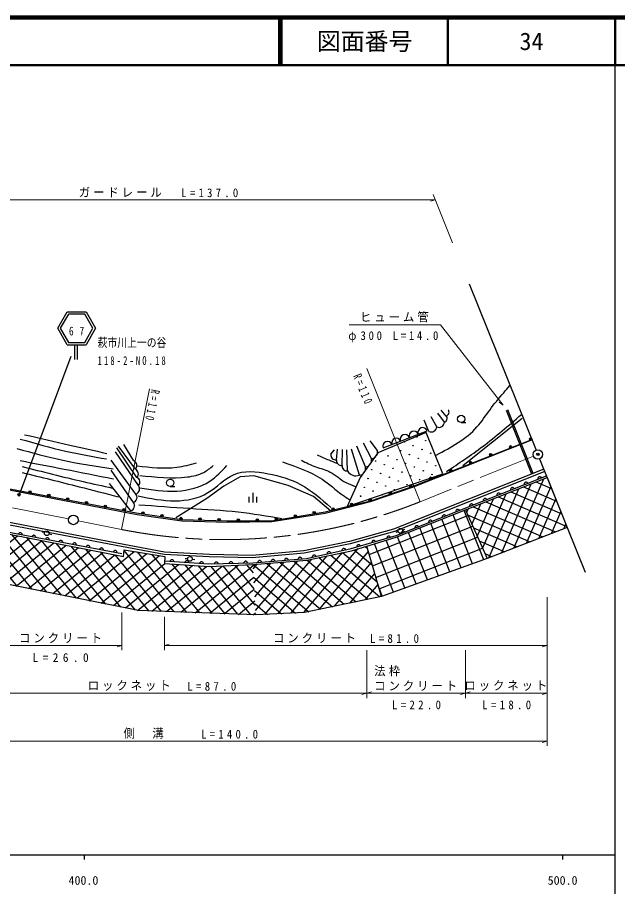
# Model space of a CAD drawing. Units: millimetres, scale not verified. Extents: x 40000 to 680000, y 20000 to 380000.
# Drawn here: x 454030 to 579500, y 198357 to 380000 of the extents above; entities that cross this region are included whole.
import ezdxf
from ezdxf.enums import TextEntityAlignment as Align

# ---------------------------------------------------------------- set-up
doc = ezdxf.new("R2010")
doc.units = ezdxf.units.MM
doc.header["$LTSCALE"] = 1000
doc.header["$PDMODE"] = 32
doc.header["$PDSIZE"] = 500
doc.linetypes.add('CHAIN', pattern=[18.5, 12, -1.5, 3.5, -1.5])
for name, color, linetype, lineweight in [('M-BGD', 7, 'Continuous', 25), ('M-BMK', 2, 'CHAIN', 13), ('M-BMK-SRVR', 3, 'Continuous', 25), ('M-STR-HTXT', 7, 'Continuous', 13), ('M-STR-STRC', 7, 'Continuous', 25), ('M-TTL', 2, 'Continuous', 140), ('M-TTL-BAND', 7, 'Continuous', 25), ('M-TTL-LINE', 7, 'Continuous', 50)]:
    doc.layers.add(name, color=color, linetype=linetype, lineweight=lineweight)
doc.layers.add('M-OTRS', color=6, linetype='Continuous')
doc.layers.add('M-TTL-TXT', color=7, linetype='Continuous')
doc.styles.add('ＭＳ ゴシック', font='')
doc.styles.get('ＭＳ ゴシック').set_extended_font_data('MS Gothic')

msp = doc.modelspace()

# ---------------------------------------------------------------- hatches: boundary and pattern name
at = {"layer": 'M-BGD'}
h = msp.add_hatch(dxfattribs=at)
h.set_pattern_fill('USER', color=256, style=0, pattern_type=2)
h.set_pattern_definition([(246.64918, (108317, 716438), (1836.1904, -792.72), []), (336.64918, (108317, 716438), (792.72, 1836.1904), [])])
h.paths.add_polyline_path([(547675, 277079), (564758, 283860), (568964, 273412), (552228, 266901)])
h = msp.add_hatch(dxfattribs=at)
h.set_pattern_fill('USER', color=256, style=0, pattern_type=2)
h.set_pattern_definition([(21.56066, (102614, 702006), (-918.715, 2325.073), []), (291.56066, (102614, 702006), (2325.073, 918.715), [])])
h.paths.add_polyline_path([(527061, 269512), (533243, 271377), (547675, 277079), (552228, 266901), (530134, 259014)])
h = msp.add_hatch(dxfattribs=at)
h.set_pattern_fill('USER', color=256, style=0, pattern_type=2)
h.set_pattern_definition([(309.2894, (98587, 644982), (1547.9146, 1266.4756), []), (39.2894, (98587, 644982), (-1266.4756, 1547.9146), [])])
h.paths.add_polyline_path([(440944, 275417), (449857, 273808), (449485, 272570), (476219, 267349), (476361, 268763), (484843, 267349), (484772, 265865), (494103, 265229), (503282, 265653), (503847, 255121), (479319, 256040), (440965, 263744), (438986, 266572)])
h = msp.add_hatch(dxfattribs=at)
h.set_pattern_fill('USER', color=256, style=0, pattern_type=2)
h.set_pattern_definition([(49.67846, (97809, 683273), (-1524.8503, 1294.153), []), (139.67846, (97809, 683273), (-1294.153, -1524.8503), [])])
h.paths.add_polyline_path([(527061, 269512), (523841, 268551), (514510, 266572), (503282, 265653), (503847, 255121), (514046, 255615), (530134, 259014)])

# ---------------------------------------------------------------- linework, layer by layer
for p, q in [((543694, 296694), (542599, 297920)), ((561833, 284671), (556566, 297980)), ((541679, 294416), (540497, 296519)), ((543300, 295380), (541898, 297307)), ((559580, 296177), (547159, 286281)), ((561554, 284560), (556287, 297870)), ((540059, 293452), (539095, 295818)), ((546795, 295321), (547795, 295321)), ((530479, 290028), (539667, 293629)), ((478385, 287320), (476282, 290737)), ((528028, 287787), (526392, 290999)), ((529283, 289510), (527794, 291525)), ((561388, 291658), (536907, 282069)), ((561667, 291768), (561388, 291658)), ((479348, 282151), (474530, 289247)), ((479027, 283874), (474793, 290036)), ((478706, 285597), (475143, 290386)), ((519559, 288722), (520348, 289598)), ((520727, 287554), (520961, 289773)), ((521895, 286386), (522012, 289685)), ((523063, 285218), (522888, 289598)), ((525516, 284342), (523852, 289773)), ((526772, 286064), (524991, 290386)), ((478823, 280399), (473654, 287495)), ((478860, 276370), (429048, 285817)), ((478297, 278647), (473654, 285393)), ((477771, 276895), (473304, 282589)), ((485973, 281965), (486973, 281965)), ((536907, 282069), (527835, 278910)), ((502420, 279843), (502420, 278643)), ((503220, 280643), (503220, 278643)), ((504020, 279843), (504020, 278643)), ((527835, 278910), (518381, 276628)), ((488423, 274997), (478860, 276370)), ((518381, 276628), (507136, 274737)), ((497877, 274737), (488423, 274997)), ((507136, 274737), (497877, 274737)), ((450413, 272767), (475865, 267986)), ((533591, 272545), (533117, 272386)), ((534529, 272891), (534992, 273079)), ((459689, 272331), (459205, 272456)), ((460655, 272074), (461138, 271942)), ((489598, 266845), (489098, 266856)), ((490594, 266771), (491090, 266708))]:
    msp.add_line(p, q, dxfattribs=at)
for points in [[(539445, 293277), (529371, 288985), (525691, 283816), (522976, 277771), (542950, 284604)], [(527061, 269512), (533243, 271377), (547675, 277079), (552228, 266901), (530134, 259014)]]:
    msp.add_lwpolyline(points, close=True, dxfattribs=at)
for points in [[(429078, 285698), (479092, 276117), (488427, 274766), (498008, 274520), (507220, 274643), (518398, 276363), (527856, 278819), (536845, 281890), (561587, 291738)], [(564072, 285565), (532669, 273022), (523466, 270487), (513887, 268515), (503079, 267575), (494158, 267763), (484759, 268233), (474805, 270111), (427288, 279220)], [(564258, 285101), (532828, 272547), (523583, 270000), (513960, 268019), (503096, 267075), (494141, 267264), (484700, 267735), (474711, 269620), (427194, 278729)], [(484780, 266436), (494082, 265790), (503255, 266048), (514496, 266953), (523798, 269020), (533230, 271733), (564609, 284231)], [(519577, 276794), (515960, 279865), (510636, 282186), (503470, 284233), (500604, 283960), (497191, 282049), (493642, 279456), (487158, 275429)], [(547675, 277079), (564758, 283860), (568964, 273412), (552228, 266901)], [(563554, 283811), (563489, 283888), (563415, 283945), (563311, 283989), (563219, 284004), (563118, 283999), (562999, 283951), (562922, 283886), (562865, 283812), (562820, 283708), (562805, 283616), (562811, 283515)], [(557849, 281538), (557784, 281616), (557710, 281672), (557606, 281717), (557514, 281732), (557413, 281726), (557294, 281679), (557216, 281614), (557160, 281539), (557115, 281436), (557100, 281343), (557106, 281242)], [(560702, 282675), (560636, 282752), (560562, 282808), (560458, 282853), (560366, 282868), (560265, 282862), (560146, 282815), (560069, 282750), (560012, 282676), (559968, 282572), (559953, 282480), (559958, 282379)], [(554996, 280402), (554931, 280480), (554857, 280536), (554753, 280581), (554661, 280596), (554560, 280590), (554441, 280543), (554364, 280477), (554307, 280403), (554262, 280299), (554247, 280207), (554253, 280106)], [(549291, 278130), (549226, 278207), (549152, 278264), (549048, 278309), (548956, 278324), (548855, 278318), (548736, 278270), (548658, 278205), (548602, 278131), (548557, 278027), (548542, 277935), (548548, 277834)], [(552144, 279266), (552078, 279343), (552004, 279400), (551900, 279445), (551808, 279460), (551707, 279454), (551588, 279407), (551511, 279341), (551454, 279267), (551410, 279163), (551395, 279071), (551400, 278970)], [(546438, 276994), (546373, 277071), (546299, 277128), (546195, 277172), (546103, 277187), (546002, 277182), (545883, 277134), (545806, 277069), (545749, 276995), (545704, 276891), (545689, 276799), (545695, 276698)], [(503847, 255121), (479319, 256040), (440965, 263744), (438986, 266572), (440944, 275417)], [(440944, 275417), (449857, 273808), (449485, 272570), (476219, 267349), (476361, 268763), (484843, 267349), (484772, 265865), (494103, 265229), (503282, 265653)], [(540733, 274722), (540668, 274799), (540593, 274855), (540490, 274900), (540397, 274915), (540296, 274909), (540178, 274862), (540100, 274797), (540044, 274723), (539999, 274619), (539984, 274527), (539990, 274426)], [(543586, 275858), (543520, 275935), (543446, 275992), (543342, 276036), (543250, 276051), (543149, 276046), (543030, 275998), (542953, 275933), (542896, 275859), (542852, 275755), (542837, 275663), (542842, 275562)], [(535028, 272449), (534962, 272527), (534888, 272583), (534784, 272628), (534692, 272643), (534591, 272637), (534472, 272590), (534395, 272524), (534338, 272450), (534294, 272346), (534279, 272254), (534284, 272153)], [(537880, 273585), (537815, 273663), (537741, 273719), (537637, 273764), (537545, 273779), (537444, 273773), (537325, 273726), (537248, 273661), (537191, 273586), (537146, 273483), (537131, 273390), (537137, 273289)], [(455048, 271896), (455035, 271996), (455002, 272084), (454938, 272177), (454869, 272239), (454780, 272288), (454654, 272312), (454554, 272298), (454467, 272266), (454373, 272202), (454311, 272132), (454262, 272044)], [(457876, 271365), (457863, 271465), (457830, 271553), (457766, 271646), (457697, 271708), (457608, 271757), (457482, 271781), (457382, 271767), (457295, 271735), (457201, 271671), (457139, 271601), (457090, 271513)], [(460704, 270834), (460691, 270934), (460658, 271022), (460594, 271115), (460525, 271177), (460436, 271226), (460310, 271250), (460210, 271236), (460123, 271204), (460029, 271140), (459967, 271070), (459918, 270982)], [(463532, 270303), (463519, 270403), (463486, 270491), (463422, 270584), (463353, 270646), (463264, 270695), (463138, 270719), (463038, 270705), (462951, 270672), (462857, 270609), (462795, 270539), (462746, 270450)], [(528898, 270487), (528841, 270571), (528773, 270634), (528674, 270689), (528584, 270713), (528482, 270717), (528359, 270682), (528276, 270625), (528212, 270556), (528158, 270457), (528134, 270367), (528129, 270266)], [(532042, 271392), (531985, 271475), (531917, 271539), (531818, 271593), (531727, 271617), (531626, 271622), (531503, 271586), (531420, 271529), (531356, 271461), (531302, 271362), (531278, 271272), (531273, 271170)], [(466360, 269772), (466347, 269872), (466314, 269959), (466250, 270053), (466181, 270115), (466092, 270164), (465966, 270187), (465866, 270174), (465779, 270141), (465685, 270077), (465623, 270008), (465574, 269919)], [(469188, 269240), (469175, 269341), (469142, 269428), (469078, 269522), (469009, 269584), (468920, 269633), (468794, 269656), (468694, 269643), (468607, 269610), (468513, 269546), (468451, 269477), (468402, 269388)], [(472016, 268709), (472003, 268810), (471970, 268897), (471906, 268990), (471837, 269052), (471748, 269102), (471622, 269125), (471522, 269111), (471435, 269079), (471341, 269015), (471279, 268945), (471230, 268857)], [(503282, 265653), (514511, 266572), (523841, 268551), (527061, 269512)], [(522638, 268762), (522586, 268849), (522522, 268917), (522426, 268977), (522338, 269007), (522237, 269017), (522112, 268990), (522026, 268938), (521958, 268873), (521897, 268778), (521868, 268689), (521857, 268589)], [(525754, 269583), (525697, 269666), (525629, 269730), (525530, 269785), (525440, 269809), (525339, 269813), (525216, 269777), (525132, 269720), (525069, 269652), (525014, 269553), (524990, 269463), (524986, 269362)], [(474844, 268178), (474831, 268278), (474798, 268366), (474734, 268459), (474665, 268521), (474576, 268570), (474450, 268594), (474350, 268580), (474263, 268548), (474169, 268484), (474107, 268414), (474058, 268326)], [(513489, 266872), (513450, 266965), (513396, 267041), (513309, 267114), (513226, 267156), (513128, 267180), (513000, 267170), (512907, 267130), (512831, 267076), (512758, 266990), (512716, 266906), (512692, 266808)], [(516437, 267384), (516385, 267471), (516320, 267539), (516225, 267599), (516136, 267629), (516036, 267639), (515911, 267611), (515824, 267559), (515756, 267495), (515696, 267400), (515666, 267311), (515656, 267211)], [(519537, 268073), (519485, 268160), (519421, 268228), (519326, 268288), (519237, 268318), (519137, 268328), (519012, 268301), (518925, 268248), (518857, 268184), (518796, 268089), (518767, 268000), (518756, 267900)], [(486729, 266301), (486704, 266399), (486662, 266482), (486588, 266567), (486511, 266621), (486418, 266659), (486290, 266668), (486192, 266643), (486109, 266600), (486023, 266526), (485970, 266450), (485931, 266356)], [(489830, 266085), (489805, 266183), (489763, 266266), (489688, 266352), (489612, 266405), (489518, 266444), (489391, 266453), (489293, 266427), (489210, 266385), (489124, 266311), (489071, 266234), (489032, 266141)], [(492931, 265870), (492906, 265968), (492863, 266051), (492789, 266136), (492713, 266190), (492619, 266228), (492491, 266237), (492393, 266212), (492310, 266170), (492225, 266095), (492172, 266019), (492133, 265925)], [(496011, 265844), (495976, 265939), (495926, 266018), (495844, 266096), (495763, 266141), (495666, 266171), (495538, 266167), (495443, 266132), (495364, 266082), (495286, 266000), (495241, 265919), (495211, 265822)], [(499069, 265931), (499034, 266026), (498984, 266104), (498902, 266182), (498820, 266228), (498723, 266257), (498596, 266253), (498500, 266219), (498422, 266168), (498344, 266086), (498298, 266005), (498269, 265908)], [(502126, 266017), (502092, 266112), (502042, 266190), (501959, 266268), (501878, 266314), (501781, 266343), (501653, 266339), (501558, 266305), (501480, 266255), (501402, 266172), (501356, 266091), (501327, 265994)], [(505059, 266194), (505020, 266287), (504965, 266363), (504879, 266436), (504796, 266477), (504697, 266502), (504570, 266491), (504477, 266452), (504401, 266397), (504327, 266311), (504286, 266228), (504262, 266129)], [(507869, 266420), (507830, 266513), (507775, 266589), (507689, 266662), (507606, 266703), (507507, 266728), (507380, 266717), (507287, 266678), (507211, 266624), (507138, 266537), (507096, 266454), (507072, 266356)], [(510679, 266646), (510640, 266739), (510586, 266815), (510499, 266888), (510416, 266930), (510318, 266954), (510190, 266943), (510097, 266904), (510021, 266850), (509948, 266763), (509906, 266680), (509882, 266582)], [(530134, 259014), (514046, 255615), (503847, 255121)]]:
    msp.add_lwpolyline(points, dxfattribs=at)
for centre, radius in [((546795, 296081), 760), ((534917, 291273), 50), ((537539, 292333), 50), ((539380, 291551), 50), ((561297, 291891), 250), ((561297, 291891), 150), ((561297, 291891), 50), ((532294, 290213), 50), ((534135, 289432), 50), ((536758, 290492), 50), ((538599, 289710), 50), ((540440, 288929), 50), ((552940, 288618), 250), ((557118, 290255), 250), ((557118, 290255), 150), ((557118, 290255), 50), ((528890, 287313), 50), ((531513, 288372), 50), ((533354, 287591), 50), ((535976, 288651), 50), ((537817, 287869), 50), ((539658, 287088), 50), ((548762, 286981), 250), ((548762, 286981), 150), ((548762, 286981), 50), ((552940, 288618), 150), ((552940, 288618), 50), ((528109, 285472), 50), ((530731, 286531), 50), ((532572, 285750), 50), ((535195, 286810), 50), ((537036, 286028), 50), ((538877, 285247), 50), ((541499, 286306), 50), ((544584, 285345), 250), ((544584, 285345), 150), ((544584, 285345), 50), ((485973, 282725), 760), ((527327, 283631), 50), ((529950, 284690), 50), ((531791, 283909), 50), ((534413, 284969), 50), ((536254, 284187), 50), ((538095, 283406), 50), ((540406, 283708), 250), ((540406, 283708), 150), ((540406, 283708), 50), ((540718, 284465), 50), ((526546, 281790), 50), ((529168, 282849), 50), ((531010, 282068), 50), ((533632, 283128), 50), ((535473, 282346), 50), ((536228, 282097), 250), ((536228, 282097), 150), ((536228, 282097), 50), ((456661, 280835), 250), ((456661, 280835), 150), ((456661, 280835), 50), ((460599, 280088), 250), ((460599, 280088), 150), ((460599, 280088), 50), ((525765, 279949), 50), ((528387, 281008), 50), ((530228, 280227), 50), ((531991, 280622), 250), ((531991, 280622), 150), ((531991, 280622), 50), ((532851, 281287), 50), ((464537, 279341), 250), ((464537, 279341), 150), ((464537, 279341), 50), ((468475, 278594), 250), ((468475, 278594), 150), ((468475, 278594), 50), ((472413, 277847), 250), ((472413, 277847), 150), ((523880, 278212), 250), ((523880, 278212), 150), ((523880, 278212), 50), ((527753, 279146), 250), ((527776, 279153), 250), ((527753, 279146), 150), ((527776, 279153), 150), ((527753, 279146), 50), ((527776, 279153), 50), ((472413, 277847), 50), ((476351, 277100), 250), ((476351, 277100), 150), ((476351, 277100), 50), ((480288, 276417), 250), ((480288, 276417), 150), ((480288, 276417), 50), ((484256, 275848), 250), ((516072, 276493), 250), ((516072, 276493), 150), ((516072, 276493), 50), ((519984, 277272), 250), ((519984, 277272), 150), ((519984, 277272), 50), ((484256, 275848), 150), ((484256, 275848), 50), ((488224, 275279), 250), ((488224, 275279), 150), ((488224, 275279), 50), ((492199, 275143), 250), ((492199, 275143), 150), ((492199, 275143), 50), ((496206, 275033), 250), ((496206, 275033), 150), ((496206, 275033), 50), ((500207, 274987), 250), ((500207, 274987), 150), ((500207, 274987), 50), ((504215, 274987), 250), ((504215, 274987), 150), ((504215, 274987), 50), ((508167, 275163), 250), ((508167, 275163), 150), ((508167, 275163), 50), ((512120, 275828), 250), ((512120, 275828), 150), ((512120, 275828), 50), ((460173, 272205), 500), ((534066, 272703), 500), ((490098, 266834), 500)]:
    msp.add_circle(centre, radius, dxfattribs=at)
for centre, radius, start, end in [((543399, 297499), 858, 290.17065, 36.43086), ((543004, 296185), 858, 290.17065, 36.43086), ((538765, 293276), 1000, 21.40395, 201.40395), ((540508, 294542), 1178, 247.60539, 353.86559), ((542128, 295506), 1178, 247.60539, 353.86559), ((535041, 291816), 1000, 21.40395, 201.40395), ((536903, 292546), 1000, 21.40395, 201.40395), ((531410, 290393), 1000, 21.40395, 201.40395), ((533226, 291105), 950, 21.40395, 201.40395), ((527939, 289171), 1386, 273.65616, 14.17369), ((477899, 286338), 1095, 317.43091, 63.6911), ((520581, 288576), 1032, 171.8699, 278.1301), ((521749, 287408), 1032, 171.8699, 278.1301), ((526683, 287448), 1386, 273.65616, 14.17369), ((478220, 284615), 1095, 317.43091, 63.6911), ((522917, 286240), 1032, 171.8699, 278.1301), ((524776, 286141), 1946, 208.34027, 292.35208), ((525428, 285725), 1386, 273.65616, 14.17369), ((478542, 282892), 1095, 317.43091, 63.6911), ((478428, 281472), 1143, 290.17065, 36.43086), ((477903, 279720), 1143, 290.17065, 36.43086), ((477377, 277968), 1143, 290.17065, 36.43086)]:
    msp.add_arc(centre, radius, start, end, dxfattribs=at)
for points, knots in [([(541599, 288533), (544711, 290199), (547823, 291864), (550094, 294403), (551090, 295517), (551924, 296799), (552824, 298020), (553729, 299249), (554701, 300415), (555690, 301569), (556120, 302071), (556554, 302571), (556987, 303071)], [0, 0, 0, 0, 1, 1, 1, 2, 2, 2, 3, 3, 3, 4, 4, 4, 4]), ([(543746, 285121), (546285, 286802), (548823, 288484), (551254, 290308), (554057, 292411), (556716, 294704), (559376, 296996)], [0, 0, 0, 0, 1, 1, 1, 2, 2, 2, 2]), ([(455488, 292793), (458659, 292073), (461831, 291353), (465002, 290634), (467572, 290050), (470143, 289466), (472714, 288883)], [0, 0, 0, 0, 1, 1, 1, 2, 2, 2, 2]), ([(454598, 291889), (457747, 290987), (460895, 290084), (464085, 289364), (466930, 288721), (469807, 288223), (472685, 287726)], [0, 0, 0, 0, 1, 1, 1, 2, 2, 2, 2]), ([(453916, 289910), (457110, 289026), (460304, 288142), (463539, 287453), (467011, 286712), (470530, 286195), (474050, 285678)], [0, 0, 0, 0, 1, 1, 1, 2, 2, 2, 2]), ([(454598, 287384), (457670, 286797), (460742, 286210), (463812, 285610), (467249, 284938), (470684, 284250), (474118, 283562)], [0, 0, 0, 0, 1, 1, 1, 2, 2, 2, 2]), ([(509452, 287100), (512339, 286117), (515225, 285134), (517711, 283483), (519201, 282492), (520548, 281261), (522011, 280206), (522502, 279852), (523007, 279517), (523512, 279183)], [0, 0, 0, 0, 1, 1, 1, 2, 2, 2, 3, 3, 3, 3]), ([(513411, 287441), (514393, 286945), (515375, 286449), (516414, 286076), (517420, 285715), (518479, 285469), (519417, 284984), (520573, 284386), (521545, 283424), (522693, 282800), (523318, 282460), (523995, 282221), (524672, 281981)], [0, 0, 0, 0, 1, 1, 1, 2, 2, 2, 3, 3, 3, 4, 4, 4, 4]), ([(516687, 288601), (517504, 288232), (518320, 287862), (519144, 287509), (519688, 287277), (520235, 287052), (520782, 286827)], [0, 0, 0, 0, 1, 1, 1, 2, 2, 2, 2]), ([(455008, 286156), (459254, 285072), (463500, 283988), (467771, 283005), (469814, 282534), (471864, 282087), (473913, 281640)], [0, 0, 0, 0, 1, 1, 1, 2, 2, 2, 2]), ([(479049, 286281), (481845, 285964), (484641, 285647), (487376, 286008), (488751, 286189), (490111, 286542), (491471, 286895)], [0, 0, 0, 0, 1, 1, 1, 2, 2, 2, 2]), ([(479254, 280002), (481822, 279477), (484390, 278952), (487034, 278978), (489405, 279001), (491837, 279466), (493860, 280684), (495732, 281812), (497252, 283586), (499183, 284438), (501342, 285395), (503995, 285125), (506486, 284643), (508914, 284172), (511188, 283500), (513243, 282391), (515527, 281158), (517540, 279385), (519554, 277613)], [0, 0, 0, 0, 1, 1, 1, 2, 2, 2, 3, 3, 3, 4, 4, 4, 5, 5, 5, 6, 6, 6, 6]), ([(479595, 284302), (482905, 283920), (486216, 283538), (489560, 283960), (490748, 284110), (491941, 284362), (492972, 284916), (493683, 285298), (494317, 285823), (494952, 286349)], [0, 0, 0, 0, 1, 1, 1, 2, 2, 2, 3, 3, 3, 3]), ([(479595, 281708), (482167, 281295), (484739, 280882), (487376, 281026), (489803, 281158), (492285, 281763), (494269, 283073), (495602, 283953), (496710, 285151), (497818, 286349)], [0, 0, 0, 0, 1, 1, 1, 2, 2, 2, 3, 3, 3, 3]), ([(455029, 284902), (459000, 283918), (462971, 282933), (466936, 281925), (469661, 281232), (472384, 280528), (475107, 279824)], [0, 0, 0, 0, 1, 1, 1, 2, 2, 2, 2]), ([(479426, 278171), (482965, 277903), (486504, 277635), (490048, 277412), (493438, 277199), (496832, 277027), (500204, 276653), (503251, 276315), (506280, 275813), (509309, 275311)], [0, 0, 0, 0, 1, 1, 1, 2, 2, 2, 3, 3, 3, 3])]:
    msp.add_open_spline(points, degree=3, knots=knots, dxfattribs=at)
at = {"layer": 'M-BMK'}
for p, q in [((464750, 275183), (368380, 294332)), ((561897, 288291), (538223, 278790)), ((466712, 274793), (475813, 272984))]:
    msp.add_line(p, q, dxfattribs=at)
msp.add_arc((497252, 380875), 110000, 258.76106, 291.86766, dxfattribs=at)
at = {"layer": 'M-BMK-SRVR'}
for p, q in [((548459, 324353), (562451, 289591)), ((563198, 287736), (572712, 264102))]:
    msp.add_line(p, q, dxfattribs=at)
for centre in [(562825, 288663), (465731, 274988)]:
    msp.add_circle(centre, 1000, dxfattribs=at)
at = {"layer": 'M-OTRS'}
msp.add_point((562825, 288663), dxfattribs=at)
at = {"layer": 'M-STR-HTXT'}
for p, q in [((429078, 341907), (541393, 341907)), ((541393, 341907), (540393, 341627)), ((540959, 342987), (545016, 332907)), ((538223, 278790), (527049, 306631)), ((481660, 302409), (475813, 272984)), ((555555, 298980), (554718, 299596)), ((564758, 227767), (564758, 258838)), ((475865, 247767), (475865, 255633)), ((484780, 254714), (484780, 247767)), ((484780, 248767), (485780, 249047)), ((450413, 248767), (475865, 248767)), ((475865, 248767), (474865, 248487)), ((484780, 248767), (564758, 248767)), ((527061, 237767), (527061, 247767)), ((547675, 237767), (547675, 247767)), ((564758, 248767), (563758, 248487)), ((440944, 238767), (527061, 238767)), ((527061, 238767), (526061, 238487)), ((527061, 238767), (528061, 239047)), ((527061, 238767), (547675, 238767)), ((547675, 238767), (546675, 238487)), ((547675, 238767), (548675, 239047)), ((547675, 238767), (564758, 238767)), ((564758, 238767), (563758, 238487)), ((427194, 228767), (564758, 228767)), ((564758, 228767), (563758, 228487))]:
    msp.add_line(p, q, dxfattribs=at)
msp.add_lwpolyline([(555555, 298980), (542445, 315741), (523362, 315741)], dxfattribs=at)
at = {"layer": 'M-STR-STRC'}
for p, q in [((464433, 318460), (468393, 318460)), ((464433, 311601), (468393, 311601)), ((466005, 308496), (466005, 311601)), ((466552, 311601), (466552, 308496)), ((465175, 309153), (454381, 280233))]:
    msp.add_line(p, q, dxfattribs=at)
for points in [[(464433, 311601), (462453, 315030), (464433, 318460)], [(468393, 318460), (470373, 315030), (468393, 311601)]]:
    msp.add_lwpolyline(points, dxfattribs=at)
msp.add_lwpolyline([(468116, 312081), (469819, 315030), (468116, 317980), (464710, 317980), (463008, 315030), (464710, 312081)], close=True, dxfattribs=at)
for radius in [250, 150, 50]:
    msp.add_circle((454381, 280233), radius, dxfattribs=at)
at = {"layer": 'M-TTL'}
msp.add_line((680000, 380000), (40000, 380000), dxfattribs=at)
at = {"layer": 'M-TTL-BAND'}
for p, q in [((579000, 20000), (579000, 370000)), ((40000, 205000), (579000, 205000)), ((468000, 205000), (468000, 204000)), ((568000, 205000), (568000, 204000))]:
    msp.add_line(p, q, dxfattribs=at)
at = {"layer": 'M-TTL-LINE'}
for p, q in [((508747, 380000), (508747, 370000)), ((509247, 380000), (509247, 370000)), ((543997, 380000), (543997, 370000)), ((579000, 380000), (579000, 370000)), ((40000, 370000), (680000, 370000))]:
    msp.add_line(p, q, dxfattribs=at)

# ---------------------------------------------------------------- texts
at = {"layer": 'M-STR-HTXT', "char_height": 1833, "attachment_point": 7, "style": 'ＭＳ ゴシック'}
for s, insert in [('\\T1.26;\\W0.95;ガードレール', (466866, 342407)), ('\\T1.6;\\W0.9;L=137.0', (488295, 342407)), ('\\T1.26;\\W0.95;ヒューム管', (525654, 316241)), ('\\T1.5;\\W0.9;φ300\\~L=14.0', (523196, 312090)), ('\\T1.26;\\W0.95;コンクリート', (454389, 249267)), ('\\T1.26;\\W0.95;コンクリート', (507478, 249267)), ('\\T1.62;\\W0.9;L=81.0', (527757, 249267)), ('\\T1.78;\\W0.95;L=26.0', (457202, 245281)), ('\\T1.29;\\W0.95;法枠', (528618, 242299)), ('\\T1.26;\\W0.95;ロックネット', (468745, 239267)), ('\\T1.62;\\W0.9;L=87.0', (489565, 239267)), ('\\T1.26;\\W0.95;コンクリート', (528618, 239267)), ('\\T1.26;\\W0.95;ロックネット', (547467, 239267)), ('\\T1.62;\\W0.9;L=22.0', (532358, 235397)), ('\\T1.62;\\W0.9;L=18.0', (551206, 235397)), ('\\T1.27;\\W0.95;側\u3000溝', (476206, 229267)), ('\\T1.6;\\W0.9;L=140.0', (492440, 229267))]:
    msp.add_mtext(s, dxfattribs=dict(at, insert=insert))
for insert, rotation in [((524133, 305044), 292.5), ((482021, 302386), 258.6)]:
    msp.add_mtext('\\T1.61;\\W0.7;R=110', dxfattribs=dict(at, insert=insert, rotation=rotation))
at = {"layer": 'M-STR-STRC', "style": 'ＭＳ ゴシック', "width": 0.8}
msp.add_text('萩市川上一の谷', height=1833, dxfattribs=at).set_placement((470805, 310562), align=Align.BOTTOM_LEFT)
at = {"layer": 'M-STR-STRC', "char_height": 1833, "attachment_point": 7, "style": 'ＭＳ ゴシック'}
for s, insert in [('\\T2.22;\\W0.8;67', (464803, 313520)), ('\\T1.53;\\W0.7;118-2-NO.18', (470805, 307341))]:
    msp.add_mtext(s, dxfattribs=dict(at, insert=insert))
at = {"layer": 'M-TTL-BAND', "style": 'ＭＳ ゴシック'}
for s, p in [('400.0', (467844, 198195)), ('500.0', (568000, 198195))]:
    msp.add_text(s, height=1833, dxfattribs=at).set_placement(p, align=Align.BOTTOM_CENTER)
at = {"layer": 'M-TTL-TXT', "style": 'ＭＳ ゴシック'}
for s, p in [('図面番号', (526622, 375000)), ('34', (561497, 375000))]:
    msp.add_text(s, height=3666, dxfattribs=at).set_placement(p, align=Align.MIDDLE_CENTER)

doc.saveas('drawing.dxf')
